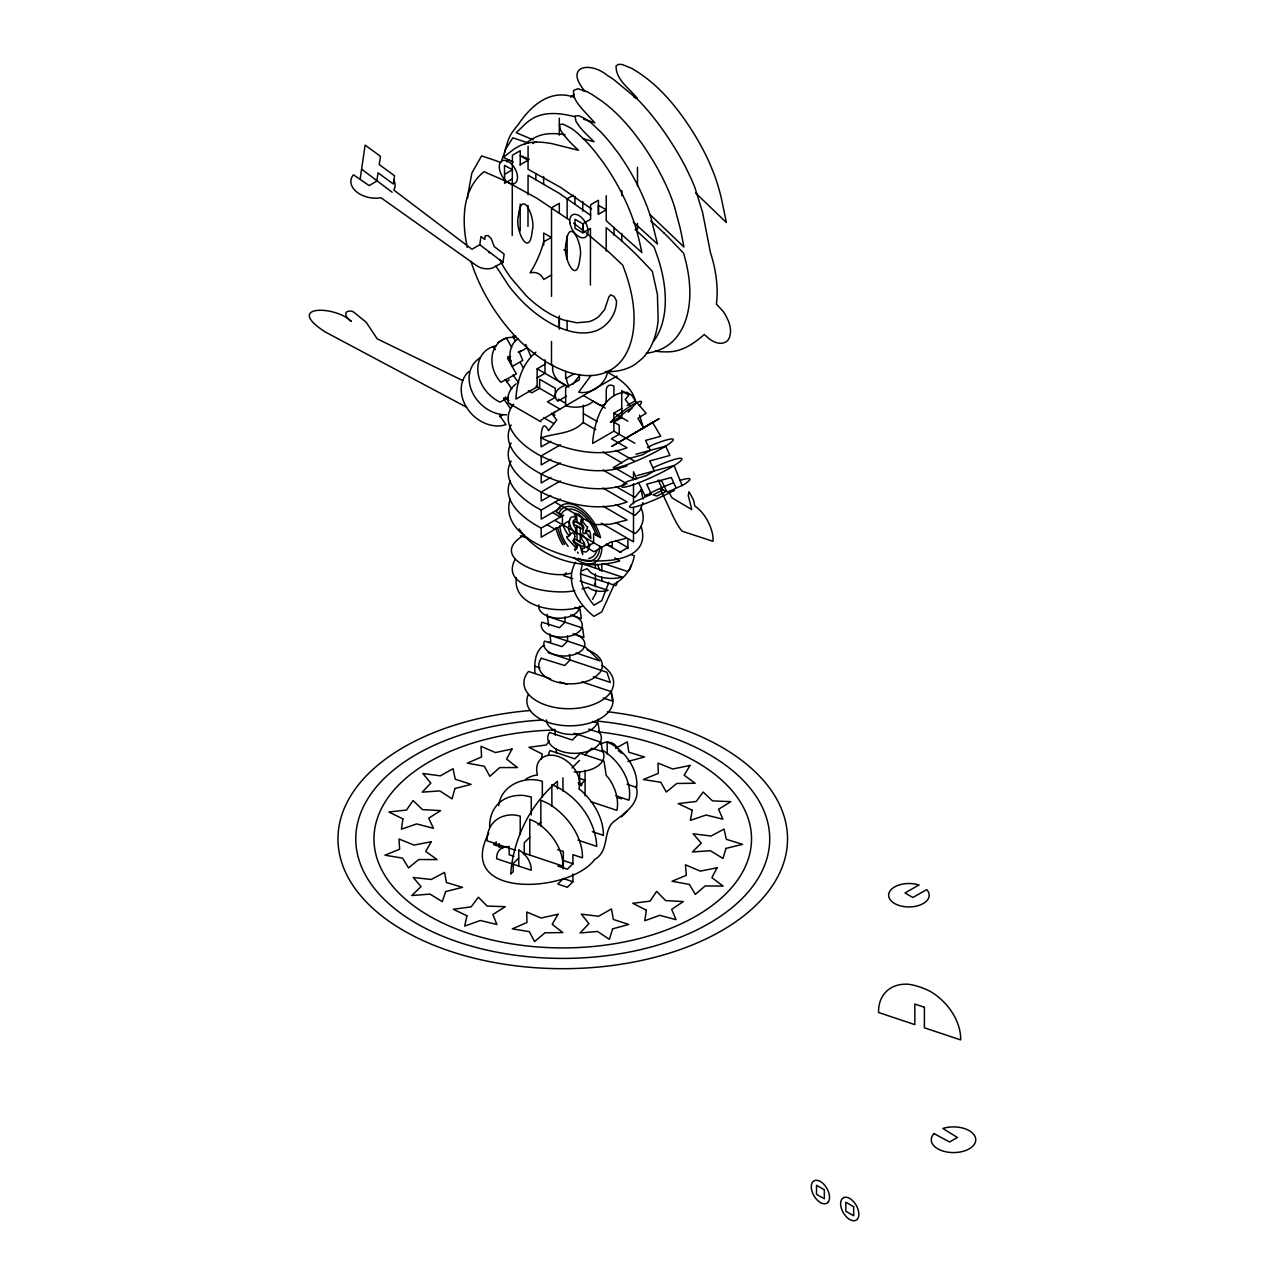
<?xml version="1.0" encoding="UTF-8"?>
<svg xmlns="http://www.w3.org/2000/svg" width="1285" height="1285" viewBox="0 0 1285 1285"><rect width="100%" height="100%" fill="white"/><g stroke="black" fill="none" stroke-linecap="round" stroke-linejoin="round"><path stroke-width="1.5" d="M504.636 174.262L512.41 169.781L504.491 165.331L504.62 183.289L512.297 178.872L512.426 155.212L520.248 150.714L520.232 165.396M520.168 230.898L520.2 204.186M520.216 834.013L520.216 816.103L515.092 815.027A43.819 30.985 45 0 0 487.063 840.792L515.51 850.268M527.99 226.385L528.023 205.407M529.789 855.023L529.789 819.284L534.978 821.661A43.819 30.985 45 0 1 562.942 866.138L523.107 852.806M534.929 673.179C534.271 663.381 534.849 651.479 543.732 645.279M535.845 179.788L535.861 173.78M542.334 797.15L542.334 781.392C524.376 775.24 500.941 785.537 498.676 805.631M543.619 184.397L543.619 176.527M551.49 365.374L551.506 341.489M551.522 296.369L551.522 274.974L543.683 279.504L543.025 278.202A30.567 17.653 -60 0 0 538.303 273.593L537.098 273.095A30.567 17.653 -60 0 0 531.572 272.581L530.095 272.838A67.575 39.016 -60 0 0 535.749 262.799A66.965 38.662 -60 0 0 539.282 254.976A67.575 39.016 -60 0 0 543.683 241.821L551.522 237.291L551.538 207.785L559.312 203.287L559.312 213.037M559.312 329.137L559.312 317.363M567.119 259.313L567.119 235.83M567.135 218.273L567.135 198.79L573.367 195.191M585.077 795.849L585.077 770.454M595.389 585.767L595.389 573.769M606.247 195.738L606.231 220.731L641.906 252.551L639.866 243.395A254.558 146.972 60 0 0 639.014 239.733A185.699 107.217 60 0 0 637.617 234.223L636.621 230.529A117.353 67.752 60 0 0 634.34 223.124A121.593 70.209 60 0 0 632.397 217.567A131.472 75.911 60 0 0 627.16 204.588A140.788 81.292 60 0 0 621.04 191.786A138.764 80.12 60 0 0 614.166 179.322A136.065 78.562 60 0 0 611.001 174.118A144.305 83.316 60 0 0 603.131 162.328L595.887 152.738A128.693 74.305 60 0 0 590.827 146.667A115.778 66.836 60 0 0 588.241 143.743A104.005 60.058 60 0 0 584.257 139.519L577.415 133.062A57.97 33.474 60 0 0 574.556 130.765A55.769 32.189 60 0 0 570.235 127.745L563.151 124.211L559.441 124.516L560.389 129.913L563.794 134.989A95.074 54.902 60 0 0 567.681 139.503L568.982 140.932A86.834 50.131 60 0 0 572.981 145.044L578.443 150.281L551.747 143.599A211.688 122.22 60 0 0 548.438 143.053L546.253 142.747A164.111 94.753 60 0 0 541.949 142.314A147.181 84.971 60 0 0 538.768 142.137A133.977 77.357 60 0 0 535.652 142.137L532.616 142.314A103.764 59.913 60 0 0 528.697 142.86A92.825 53.584 60 0 0 524.955 143.775A104.085 60.09 60 0 0 522.288 144.723A113.53 65.551 60 0 0 519.702 145.864L518.032 146.731A149.462 86.288 60 0 0 516.393 147.663A177.153 102.286 60 0 0 514 149.156L503.318 157.3L513.117 161.974M606.199 251.121L606.215 227.638L622.904 241.982A293.992 169.732 60 0 1 629.586 248.117A256.486 148.08 60 0 1 632.895 251.266A227.092 131.118 60 0 1 637.826 256.117L652.346 271.312L657.422 294.506L658.145 320.238A117.754 67.977 60 0 1 656.25 331.771A121.866 70.354 60 0 1 648.234 351.11A119.328 68.892 60 0 1 642.307 358.531L635.208 364.298A129.817 74.948 60 0 1 627.128 368.393A135.23 78.08 60 0 1 608.576 371.638A139.021 80.264 60 0 1 605.235 371.558M614.021 235.348L614.037 227.317M621.779 241.307L621.795 233.436M512.217 235.46L512.297 178.872M528.071 146.201L528.055 169.267L560.79 187.514L591.55 208.909M565.657 371.429L565.641 378.657L574.25 373.678M590.393 284.997L590.474 228.409L582.796 232.826L574.973 228.312L574.973 219.285L582.796 223.799L590.586 219.317L590.602 204.749L598.424 200.251L598.424 214.29L606.231 209.808L598.408 205.295L598.457 214.338M621.844 195.706L621.86 190.63M588.948 546.623L588.948 546.366A7.646 4.417 60 0 0 588.899 545.563A6.602 3.807 60 0 0 588.707 544.422A7.421 4.289 60 0 0 588.45 543.555L588.225 542.961A9.413 5.429 60 0 0 587.839 542.061L587.406 541.194A11.179 6.457 60 0 0 586.04 539.025L585.864 538.768A16.544 9.557 60 0 0 585.285 538.029L584.884 537.548A20.994 12.127 60 0 0 584.065 536.632L581.479 533.982L581.639 539.234A19.628 11.34 60 0 1 582.442 540.166A11.163 6.441 60 0 1 582.747 540.567A9.284 5.365 60 0 1 583.342 541.403L583.856 542.286A5.718 3.293 60 0 1 584.193 542.977L584.482 543.683A6.409 3.694 60 0 1 584.707 544.39A5.574 3.212 60 0 1 584.852 545.081L584.836 546.944A6.618 3.823 60 0 1 584.675 547.49A5.252 3.036 60 0 1 584.466 547.94L584.161 548.277A3.02 1.735 60 0 1 583.647 548.502A4.048 2.345 60 0 1 583.165 548.486A5.799 3.341 60 0 1 582.828 548.438L582.458 548.342A16.93 9.782 60 0 1 581.896 548.149L581.96 551.12A38.711 22.343 60 0 0 582.619 551.377L583.727 551.715A12.095 6.987 60 0 0 585.639 551.891L586.024 551.827A8.834 5.108 60 0 0 586.747 551.586L588.193 550.076A12.127 7.003 60 0 0 588.45 549.482L588.578 549.064A12.85 7.421 60 0 0 588.803 548.133M630.919 565.223L630.309 568.596L627.996 571.616L603.661 563.521M599.693 546.237L599.501 549.402A30.005 17.315 60 0 1 578.491 558.3M538.817 604.946L538.672 606.632A20.528 11.854 0 0 0 559.682 618.197A20.528 11.854 0 0 0 579.712 606.07M596.256 590.04L595.822 593.317L592.546 599.356M360.25 178.374L365.133 145.109L380.456 156.336L379.236 164.56L394.543 175.788L393.338 184.012L378.031 172.784L376.826 181.008L369.148 185.618L353.439 174.792A22.247 14.665 8.4 0 0 356.459 191.77A22.247 14.665 8.4 0 0 380.97 197.745L476.558 265.61A13.284 8.754 8.4 0 0 492.54 268.003L502.933 262.317L504.138 254.093L494.275 246.608L491.239 238.721L488.091 235.54L485.184 235.894L484.782 239.412L480.976 236.52L479.755 244.744L471.948 249.258L393.804 190.019L394.656 188.06M541.274 759.339L542.302 754.07L528.922 747.324L546.334 744.963L549.337 740.738M642.918 502.547L639.914 510.434L634.87 515.494L615.965 504.587M501.15 161.926L505.856 148.658L512.86 137.848L524.778 141.8A268.003 154.73 60 0 1 528.199 143.037M582.201 565.561C577.302 579.76 585.077 594.425 593.943 605.203L601.765 600.689L608.865 582.314M558.766 513.566L559.2 512.474A30.005 17.315 60 0 1 578.491 509.294A30.005 17.315 60 0 1 597.798 534.769L598.232 536.359M560.983 514.851L562.396 512.554A27.065 15.629 60 0 1 579.872 512.538A27.065 15.629 60 0 1 595.919 534.672L596.015 535.074M596.866 550.623L595.903 553.032A27.065 15.629 60 0 1 588.851 558.365M516.345 577.8C512.281 608.576 560.886 614.583 582.169 606.327M614.15 584.771L601.765 611.853L593.943 616.366C578.378 604.111 564.035 581.848 575.568 562.284M511.125 424.95C499.094 448.128 527.364 467.563 545.483 476.157C570.122 487.16 599.019 493.247 625.329 484.702M511.125 443.004C499.094 466.182 527.364 485.618 545.483 494.211C570.604 505.326 600.513 511.864 627.048 501.953L603.002 488.075M511.125 461.058C499.544 482.325 524.36 501.536 541.242 510.049M510.354 480.638C500.813 501.744 524.81 519.59 541.242 528.103M510.338 498.692C499.303 532.857 548.069 551.136 573.431 557.931C596.063 564.051 653.053 563.906 641.087 526.224M641.472 489.328L634.87 497.44L615.965 486.533M488.766 833.162C454.119 899.5 569.64 893.621 594.859 859.328C610.487 850.397 601.765 829.194 615.467 820.408C625.12 812.923 638.243 804.008 636.958 790.163A37.233 21.508 0 0 0 635.657 786.34M554.654 412.083L552.598 414.75L556.742 420.018L548.534 430.684C540.118 414.364 540.728 445.51 541.21 446.875L550.799 441.349M572.628 384.472L579.696 375.381M591.052 375.349L578.716 392.198A22.263 17.669 -37.5 0 0 607.628 371.397M582.603 554.686L582.715 553.257A3.646 2.104 60 0 1 582.185 553.209L580.161 545.996A30.647 17.701 60 0 1 579.278 545.531L578.025 544.84A24.656 14.231 60 0 1 577.495 544.503C577.575 547.169 576.74 550.912 574.556 548.872A6.778 3.919 60 0 0 574.909 549.98L575.182 550.606M628.22 412.228L636.717 402.398L646.114 413.224L637.922 418.251L643.528 427.776L611.788 446.409L659.125 418.669L639.753 430.266M506.9 161.99L508.892 159.709M541.354 658.257L564.613 665.534L570.138 660.008L569.367 654.338M513.566 404.181C495.705 426.411 526.657 449.975 545.483 458.102C570.604 469.218 600.513 475.755 627.048 465.845M515.173 559.473C498.676 588.771 557.288 595.1 574.813 590.586M468.832 371.558L466.616 373.79A33.137 26.744 45.2 0 0 467.885 409.353A33.137 26.744 45.2 0 0 502.821 425.463L505.985 424.596L499.688 415.601M566.348 572.853L563.585 575.616L572.773 578.684M577.881 734.49L572.355 740.032L549.546 732.418L548.679 733.863A26.792 15.468 0 0 0 556.084 749.059A26.792 15.468 0 0 0 582.715 752.608L586.265 751.789A26.792 15.468 0 0 0 598.649 731.117M496.46 841.884L493.697 844.647L503.27 847.843M571.953 767.98L579.535 760.383M585.077 754.857L591.839 748.095M538.078 824.858L540.84 822.095M529.789 837.21L524.264 842.735L524.264 854.621M518.738 857.962L513.197 863.488L513.197 871.615L510.707 874.105C513.117 838.896 530.528 804.137 557.433 781.296L557.433 788.894M621.522 816.875L627.048 811.349M572.901 881.735L567.376 887.276L557.786 884.08L563.328 878.555L572.901 881.735L572.901 874.009M506.82 382.079L509.133 379.782M492.476 347.143L493.151 346.516L495.367 349.681M535.909 352.154C522.32 363.446 516.715 381.966 515.928 399.105L537.146 386.865L537.146 368.811L545.418 364.024M502.772 414.702L501.375 415.794A18.408 10.152 19.8 0 1 499.608 416.645M524.184 144.562L527.236 142.266A201.183 116.148 60 0 1 531.187 139.631A147.952 85.42 60 0 1 535.299 137.35L537.018 136.579A107.458 62.033 60 0 1 539.652 135.551L540.567 135.262A91.444 52.797 60 0 1 543.346 134.54A97.355 56.219 60 0 1 545.258 134.17A103.105 59.528 60 0 1 547.217 133.913L550.221 133.672A128.484 74.177 60 0 1 554.365 133.64A151.646 87.557 60 0 1 558.606 133.881A198.998 114.895 60 0 1 565.143 134.716M516.168 383.781C510.193 387.974 506.74 395.603 508.121 402.864L540.728 421.689L541.242 419.986L616.8 376.152L617.153 377.999M498.114 342.388L506.37 337.907L511.751 347.416M518.465 338.517L516.474 339.899A20.544 16.448 79.2 0 0 511.992 365.518L512.442 366.386L522.818 360.394L519.285 352.235L527.107 347.721M675.91 487.449L671.284 477.49L646.708 484.188L651.35 494.131L635.015 501.792A33.153 4.064 -25 0 0 636.252 506.595A33.153 4.064 -25 0 0 671.22 491.93L674.384 490.244L668.088 491.962L684.423 484.3A33.153 4.064 -25 0 0 680.215 480.381M634.71 433.173L652.491 422.283L660.731 436.274L645.568 440.418L650.194 450.36L642.388 454.874L628.108 458.761L613.266 467.628A33.137 4.064 -25 0 0 642.098 458.44A33.137 4.064 -25 0 0 672.778 440.723A33.137 4.064 -25 0 0 652.684 444.867L647.528 447.549M556.646 528.28L541.21 537.226L541.21 528.119L563.746 515.108M532.761 143.502L535.893 141.703M510.643 356.475L507.511 358.274L516.329 373.839L500.957 382.32A28.158 22.985 61.5 0 1 493.119 351.656A28.158 22.985 61.5 0 1 515.253 337.553M537.146 377.838L544.968 373.325L544.968 359.816M508.474 397.354L500.202 402.141L498.355 401.289A33.137 26.744 45.2 0 1 477.811 370.032A33.137 26.744 45.2 0 1 496.363 345.697M528.344 390.801L531.813 392.808L539.636 388.295L539.636 379.268L555.265 388.295L555.265 397.322L547.442 401.836L560.019 409.144M566.476 396.182L557.851 401.161A20.287 11.71 0 0 1 563.36 386.094L565.657 385.259L537.146 368.811M607.933 372.248L611.114 370.417M627.128 405.466L635.4 400.695L631.835 395.411L627.096 392.375C602.729 391.813 593.734 423.488 592.674 443.421L613.893 431.166L613.893 413.111L622.165 408.341M560.389 444.835L541.21 455.902L541.21 464.929L550.799 459.404M631.754 408.132C623.916 411.409 617.282 420.693 610.359 422.299A20.56 3.309 -36.6 0 1 632.927 404.598A20.56 3.309 -36.6 0 1 639.416 405.53M613.893 422.139L621.715 417.625L621.715 390.64L628.815 395.298L625.249 399.378L630.662 406.686M560.389 462.889L541.21 473.956L541.21 482.983L550.799 477.458M560.389 480.943L541.21 492.01L541.21 501.038L550.799 495.512M560.389 498.998L541.21 510.065L541.21 519.092L560.389 508.025M620.077 552.1L627.899 547.587L615.74 540.551M520.248 164.753L528.055 160.256L520.232 155.742M615.611 748.304L627.257 741.879L628.815 752.223L644.508 756.993L627.899 761.443M518.144 352.235L520.939 350.709M638.468 482.437L645.054 495.849L648.218 494.163M524.296 535.026C483.562 558.67 550.51 580.74 570.781 573.126M600.673 744.192C606.295 740.401 614.84 741.847 617.491 748.545M581.912 570.685L587.068 568.629L590.457 572.307A26.632 15.372 0 0 0 622.374 577.142L581.27 563.44M582.089 588.819L588.177 587.341M362.145 169.54L392.134 192.236M548.775 642.275L550.831 641.633L549.771 633.81M635.93 454.248L665.694 446.136L669.919 455.452L649.728 460.946L654.354 470.904L646.548 475.418L627.128 481.522A33.137 4.064 -25 0 0 639.657 482.437A33.137 4.064 -25 0 0 681.146 460.383A33.137 4.064 -25 0 0 652.909 467.804M637.167 475.578L674.063 465.523L682.207 485.73M645.054 495.849L651.35 494.131M590.249 544.278L589.96 544.326A24.849 14.344 60 0 1 589.397 544.422L589.349 544.888A10.248 5.911 60 0 1 589.478 545.547A7.341 4.24 60 0 1 589.526 545.964L589.558 546.173A5.654 3.261 60 0 1 589.574 546.784M515.719 335.899L512.731 336.22L515.478 341.055M574.347 97.291C549.723 88.408 530.336 106.334 517.919 125.079A174.085 100.503 60 0 0 515.96 127.263L511.832 132.869A94.737 54.693 60 0 0 510.787 134.652A101.467 58.58 60 0 0 508.089 140.467L505.407 149.172A114.542 66.129 60 0 0 504.684 152.674M574.797 116.694L573.704 116.421A208.234 120.228 60 0 0 568.211 115.184L566.042 114.767A164.111 94.753 60 0 0 561.706 114.108L560.629 113.979A150.2 86.721 60 0 0 557.433 113.69A139.406 80.489 60 0 0 554.285 113.546A131.632 75.992 60 0 0 549.161 113.674L548.165 113.755A118.429 68.378 60 0 0 545.209 114.124L544.246 114.301A111.763 64.523 60 0 0 541.419 114.911L537.805 116.052A93.837 54.179 60 0 0 535.219 117.16A106.575 61.535 60 0 0 533.564 117.995A114.911 66.354 60 0 0 531.171 119.425L530.4 119.939A134.684 77.759 60 0 0 528.874 121.015A165.877 95.765 60 0 0 525.918 123.36L516.233 132.708L533.163 139.808M582.876 138.651L594.039 141.768L584.579 132.419A92.424 53.36 60 0 1 579.39 126.476L575.985 121.4L575.038 116.003L578.748 115.698L584.402 118.349A53.954 31.145 60 0 1 588.723 121.192A58.339 33.683 60 0 1 593.011 124.549L601.187 132.387A111.924 64.619 60 0 1 606.424 138.154A126.669 73.133 60 0 1 610.246 142.699L617.555 152.192A136.387 78.738 60 0 1 621.04 157.139A143.085 82.609 60 0 1 628.718 169.074A138.105 79.734 60 0 1 631.802 174.342L632.798 176.109A140.322 81.003 60 0 1 636.653 183.273A141.093 81.469 60 0 1 638.468 186.903A139.663 80.634 60 0 1 641.087 192.397A137.399 79.333 60 0 1 646.612 205.327A126.637 73.117 60 0 1 647.993 209.053L648.668 210.901A117.015 67.559 60 0 1 651.126 218.321L657.502 244.054L633.2 222.016M583.679 119.232L594.859 122.83L588.112 115.538A357.503 206.403 60 0 1 583.037 109.932C578.378 104.551 572.467 98.029 573.672 90.4L577.993 88.745L587.1 91.765A99.604 57.504 60 0 1 592.626 94.865L601.846 101.113A123.601 71.35 60 0 1 607.307 105.338A114.461 66.081 60 0 1 610.921 108.374A109.835 63.415 60 0 1 614.471 111.586A115.024 66.402 60 0 1 619.723 116.694A121.079 69.904 60 0 1 624.847 122.139A126.749 73.181 60 0 1 628.188 125.93A135.037 77.967 60 0 1 633.103 131.857L639.416 140.129A158.874 91.733 60 0 1 646.933 150.971A168.576 97.323 60 0 1 651.206 157.686L653.969 162.231A151.662 87.557 60 0 1 660.442 173.78L661.647 176.125A134.025 77.389 60 0 1 667.284 187.899A125.512 72.458 60 0 1 669.324 192.638L670.288 195.015A115.313 66.579 60 0 1 672.954 202.147A112.084 64.716 60 0 1 674.545 206.885L680.167 228.152A327.868 189.297 60 0 1 681.644 235.219L683.941 246.993L649.873 214.45M577.559 552.116L578.186 553.257M660.458 489.28L668.939 492.059L669.887 493.97A7.63 0.98 64.1 0 0 672.264 498.018L691.78 509.567L688.262 495.576L688.985 491.689L693.595 500.17L694.88 506.178C705.433 512.683 713.978 530.336 712.982 541.322L682.721 531.412A18.392 2.377 64.1 0 1 671.894 513.855L661.261 491.031M633.923 97.242L637.28 98.351C629.57 88.36 615.611 79.799 616.093 65.904L618.631 64.33L622.261 64.491L631.353 68.233A101.644 58.692 60 0 1 638.757 72.731L640.605 73.984A134.138 77.453 60 0 1 646.098 77.983A118.67 68.523 60 0 1 651.543 82.352L653.342 83.894A111.811 64.555 60 0 1 660.41 90.464A118.413 68.378 60 0 1 665.566 95.797A124.227 71.719 60 0 1 668.955 99.523A129.897 74.996 60 0 1 672.264 103.378A139.647 80.618 60 0 1 677.131 109.402A149.799 86.481 60 0 1 686.399 122.091A163.5 94.399 60 0 1 689.354 126.476A167.95 96.969 60 0 1 693.627 133.19A163.372 94.319 60 0 1 696.39 137.736A154.682 89.308 60 0 1 701.61 146.956A146.378 84.505 60 0 1 704.068 151.63L705.256 153.975A132.516 76.506 60 0 1 709.705 163.404L713.625 172.897A113.722 65.647 60 0 1 716.195 180.028L717.705 184.767A142.282 82.144 60 0 1 719.728 191.85A182.213 105.209 60 0 1 721.511 198.934L726.362 222.498L695.571 192.959M578.041 840.165L596.754 846.381C595.421 819.412 576.403 794.869 551.827 784.541L551.908 806.257M606.151 544.647L611.371 546.398M630.871 554.59L634.372 555.746L633.634 558.943A76.329 53.97 45 0 1 612.977 584.707M520.505 535.813L528.103 538.351M580.322 573.833L615.82 585.655L616.463 584.595A15.741 9.091 0 0 0 616.993 582.025M580.129 581.125L608.11 590.425A15.741 9.091 0 0 1 588.209 587.325M574.764 607.387L580.049 609.138L581.334 618.599L570.444 614.969M573.014 633.89L583.904 637.505L582.619 628.06L547.956 616.495M576.114 652.973L599.693 660.827L585.189 646.965L550.526 635.4M548.004 652.619L606.97 672.28L610.279 682.415L593.365 676.777M534.576 666.08L540.021 667.895M581.928 681.869L611.451 691.699L612.447 701.064L603.227 697.996M550.623 678.801L528.585 671.461L527.541 672.617A44.863 25.909 0 0 0 545.418 704.935A44.863 25.909 0 0 0 603.372 699.313A44.863 25.909 0 0 0 601.974 665.389M559.81 681.869L567.167 684.311M592.514 721.415L598.103 723.278L599.565 732.691L588.723 729.077M574.154 733.253L601.043 742.216L602.52 751.645L593.301 748.577M627.048 784.252L636.621 787.448A39.787 28.125 45 0 0 611.949 744.304L607.179 742.087L607.179 754.086M578.684 778.084L585.077 780.204L579.535 785.729L579.535 772.092M578.603 784.509L581.8 785.569M616.72 797.214L621.506 798.82M590.682 801.615L616.848 810.337A43.015 30.422 45 0 0 609.042 778.678L606.199 775.305L603.998 761.17L580.402 753.299L574.877 758.825L550.076 750.568L549.064 752.544A27.74 16.014 0 0 0 548.502 754.809M592.353 831.668L603.388 835.33A52.219 36.928 45 0 0 580.965 790.436L578.892 788.926L579.455 786.677A24.817 17.556 45 0 0 558.172 756.431A24.817 17.556 45 0 0 536.889 772.494L537.451 775.112L535.379 775.24A52.219 36.928 45 0 0 525.967 778.999M557.674 849.594L563.328 851.473L563.328 868.869M563.328 860.5L572.901 863.681L567.376 869.206L557.786 866.026M513.952 856.372L509.165 854.766L509.165 846.494L505.069 846.783A19.966 14.119 45 0 0 496.669 858.733L531.219 870.25A19.966 14.119 45 0 0 522.818 852.694L518.738 849.69L518.738 866.09M578.154 782.902L581.912 784.187M615.788 795.736L628.959 800.234A44.172 31.226 45 0 0 602.681 750.279M500.363 162.424L498.644 161.749A269.786 155.758 60 0 0 493.504 159.854L481.57 155.919L471.868 173.009L467.724 195.497A110.767 63.945 60 0 0 467.628 198.259M575.005 634.051L579.519 636.203A20.528 11.854 0 0 1 569.175 655.687A20.528 11.854 0 0 1 544.503 641.103L562.043 646.628L567.568 641.103L567.568 635.673M522.24 156.224L523.637 156.802M525.035 157.396L526.416 157.991M462.809 380.601L377.164 338.806L366.177 322.214L353.953 312.335A3.646 2.008 19.8 0 0 350.516 311.034C342.067 310.793 346.452 319.001 351.415 321.411C334.935 305.171 283.808 305.043 325.009 331.835L466.744 407.297M527.814 158.601L529.211 159.244M504.957 180.799L484.06 171.708C471.466 181.522 465.427 197.231 464.495 212.796A107.265 61.937 60 0 0 464.303 225.132L464.576 229.437A112.245 64.796 60 0 0 465.62 238.303A114.542 66.129 60 0 0 467.322 247.427M506.354 181.474L537.226 198.468L569.416 220.088M607.419 372.232C619.964 378.673 633.344 388.407 635.979 403.185M580.194 541.644L580.354 528.376A19.966 11.533 60 0 0 579.647 527.926A22.182 12.802 60 0 0 579.133 527.605L578.443 527.219A24.126 13.926 60 0 0 577.945 526.962L576.788 526.432L577.11 539.748A21.861 12.625 60 0 0 578.121 540.391L579.005 540.953A14.81 8.545 60 0 0 579.856 541.451M503.832 397.836L509.021 400.599M595.774 429.736L583.101 422.476C571.423 434.491 555.232 432.852 541.194 437.848C567.215 450.714 598.971 458.086 627.048 447.79L611.403 438.763L619.225 434.25L619.225 425.223L614.021 422.219M568.821 387.106L560.437 382.304A11.051 6.377 60 0 1 552.63 368.763L552.63 365.149M563.986 249.611L567.119 251.426M605.267 408.132L593.204 401.177L591.742 402.494A20.271 11.71 0 0 1 565.802 405.739L565.673 405.674M613.893 413.111L627.835 421.159M536.022 386.207L555.265 397.322M558.349 399.089L565.207 403.056M583.342 413.529L597.075 421.464M614.021 431.246L634.87 443.277M551.474 413.192L554.911 415.167M615.965 450.425L634.87 461.331M543.651 417.705L553.963 423.648M603.002 451.967L621.892 462.873M615.965 468.479L634.87 479.385M603.002 470.021L627.048 483.899M603.002 506.129L627.048 520.007L610.375 524.28L593.975 524.649L554.959 502.13M615.965 522.642L634.87 533.548C643.014 528.087 645.311 516.811 641.087 508.169M601.284 523.188L627.048 538.062L610.375 542.334L594.023 551.763L586.169 547.217L593.975 542.704L562.573 524.682L563.408 526.32A16.432 9.493 60 0 0 563.713 526.962L565.079 529.725A18.649 10.762 60 0 0 565.769 531.091A18.922 10.922 60 0 0 566.412 532.199L566.54 532.408A17.412 10.055 60 0 0 566.958 533.066A18.343 10.585 60 0 0 567.376 533.709L568.757 535.202A11.067 6.393 60 0 0 569.319 534.721L569.705 534.239A24.303 14.039 60 0 0 570.058 533.741L570.203 533.114A21.925 12.657 60 0 1 569.528 531.749A10.135 5.847 60 0 1 569.239 531.058L569.062 530.593A8.015 4.626 60 0 1 568.837 529.886A9.252 5.333 60 0 1 568.709 529.42A9.814 5.67 60 0 1 568.548 528.729L568.5 527.669A6.859 3.951 60 0 1 568.596 527.091L568.789 526.4A5.606 3.245 60 0 1 569.094 525.822L569.191 525.71A26.776 15.452 60 0 1 569.496 525.356L569.351 524.906A17.364 10.023 60 0 1 569.239 524.457A11.999 6.923 60 0 1 569.062 523.798L569.014 523.573A8.288 4.787 60 0 1 568.821 522.304L568.805 521.887A22.809 13.171 60 0 1 568.805 521.292L567.681 521.694A21.941 12.673 60 0 0 566.621 522.208A22.086 12.754 60 0 0 566.251 522.465A21.299 12.304 60 0 0 565.882 522.722A23.805 13.75 60 0 0 565.657 522.915L565.207 523.3A18.424 10.633 60 0 1 564.629 523.766L563.874 524.248A27.113 15.645 60 0 0 563.521 524.489L554.959 529.211L547.137 524.698M552.566 512.538L560.389 517.052L560.389 513.438M606.183 544.069L620.944 552.598M555.136 520.505L562.428 524.714L562.428 515.687L556.421 512.217A33.008 19.066 60 0 1 576.596 505.84L580.386 508.009A33.008 19.066 60 0 1 600.561 537.724L593.622 533.693L593.622 542.72L601.846 547.458A33.008 19.066 60 0 1 573.801 557.497M614.599 557.963L619.691 560.886C584.836 571.568 540.118 559.666 519.108 528.938M583.342 395.475L598.408 404.229A11.051 6.377 60 0 0 606.231 399.715L606.231 390.704A11.051 6.377 60 0 1 612.029 385.323L613.893 386.126L613.893 395.764M573.592 223.172L584.675 231.702M618.246 750.601L621.956 753.395M590.57 215.27L559.409 193.441L528.071 175.21L528.023 194.661M479.755 244.744L502.933 262.317L499.817 259.955L500.315 260.951M586.056 232.81L606.584 250.077M635.127 229.389L653.937 246.816C661.149 265.224 666.064 284.868 665.212 304.754A110.992 64.073 60 0 1 663.895 316.399A113.706 65.647 60 0 1 662.193 323.563A114.638 66.194 60 0 1 656.956 336.172A110.912 64.041 60 0 1 653.439 341.457M650.82 220.94L654.193 223.927A277.496 160.207 60 0 1 664.184 233.211M585.205 91.524C563.553 66.338 589.638 60.748 607.275 75.365A180.141 104.005 60 0 1 613.732 79.574L636.958 98.768A130.203 75.172 60 0 1 644.925 107.233A143.438 82.818 60 0 1 650.724 114.028L652.619 116.357A163.821 94.592 60 0 1 658.193 123.553A176.013 101.627 60 0 1 661.823 128.516A189.425 109.37 60 0 1 665.357 133.56A204.54 118.091 60 0 1 672.216 143.936A192.397 111.088 60 0 1 675.524 149.221A181.201 104.615 60 0 1 678.705 154.569A167.901 96.937 60 0 1 681.773 159.966A153.076 88.376 60 0 1 686.126 168.142L691.378 179.145A120.87 69.792 60 0 1 694.832 187.433L702.542 212.25L710.38 252.229A204.765 118.22 60 0 1 711.697 256.598L713.287 262.381A89.243 51.528 60 0 1 714.299 266.702L715.135 270.974A106.96 61.744 60 0 1 716.018 276.612A114.75 66.258 60 0 1 716.773 283.519A108.743 62.788 60 0 1 716.966 286.234L717.03 287.567A109.257 63.077 60 0 1 717.142 291.534A108.711 62.772 60 0 1 717.046 296.707A97.275 56.171 60 0 1 716.677 301.686L716.404 304.111L722.684 310.874A21.395 12.352 60 0 1 725.383 314.809L728.226 320.591A23.837 13.766 60 0 1 730.009 326.502L730.265 327.948A22.022 12.705 60 0 1 730.539 332.044L729.735 336.782A23.692 13.669 60 0 1 728.322 339.609A23.596 13.621 60 0 1 726.314 341.665L722.845 343.127A27.065 15.629 60 0 1 719.825 343.288A27.756 16.014 60 0 1 717.656 342.95L716.548 342.645A28.623 16.528 60 0 1 709.754 339.24L704.26 334.502C693.948 343.593 681.66 352.074 667.3 351.849A146.185 84.408 60 0 1 661.373 351.753A155.854 89.982 60 0 1 657.31 351.415A169.604 97.933 60 0 1 655.254 351.142M507.88 356.314L511.125 360.957M513.052 374.915L518.546 382.737M505.23 379.428L511.815 388.825M505.439 396.937L507.671 400.117M509.904 403.313L512.137 406.494M503.559 398.703L510.434 408.518M589.237 536.584L590.795 538.479L590.634 536.182A12.24 7.068 60 0 1 590.506 535.508A9.509 5.493 60 0 1 590.457 535.074A11.276 6.505 60 0 1 590.393 534.415A15.741 9.091 60 0 1 590.361 533.355L589.285 530.448L588.177 531.556A25.074 14.472 60 0 0 587.727 531.058L586.892 530.368A17.669 10.2 60 0 0 586.651 530.769L586.49 531.042A9.943 5.734 60 0 0 586.201 531.829L586.153 531.99A11.565 6.666 60 0 0 586.04 532.52L587.47 534.191A19.644 11.34 60 0 1 588.53 535.556A14.103 8.144 60 0 1 589.237 536.584M597.38 564.452L599.999 570.652M520.232 362.418L523.156 367.606M495.946 266.107L509.245 286.507A103.105 59.528 60 0 0 524.923 303.999A106.96 61.744 60 0 0 531.604 310.006A110.381 63.736 60 0 0 541.885 317.829A112.582 65.005 60 0 0 555.73 325.892A110.012 63.511 60 0 0 566.026 330.036A105.948 61.166 60 0 0 576.001 332.413A101.949 58.853 60 0 0 582.378 332.943A99.732 57.584 60 0 0 591.389 332.124A97.098 56.058 60 0 0 596.915 330.47C608.383 325.651 616.864 313.219 616.463 300.722L614.182 296.53L610.793 294.827L608.881 296.947L604.592 309.669L598.906 316.431A80.682 46.581 60 0 1 588.867 321.684L576.885 322.776L563.681 320.013A99.812 57.632 60 0 1 556.823 317.315A102.206 59.014 60 0 1 542.977 309.492L536.102 304.449A96.439 55.689 60 0 1 526.063 295.566L510.675 277.592A90.078 52.01 60 0 1 502.692 265.256L501.102 262.381M639.544 415.103L643.11 426.909M636.814 478.887L633.505 471.772L633.505 479.787M525.693 344.444L530.641 355.881M488.862 251.651L489.424 252.936M594.65 583.374L595.871 586.715M641.087 490.115L643.11 499.126M559.553 525.999L561.079 532.922A27.065 15.629 60 0 0 568.163 546.43M547.105 614.278L548.711 626.004M554.879 729.254L555.281 735.165M556.212 748.93L556.485 752.865M582.747 201.472L582.747 211.206M574.925 196.236L574.925 204.026M637.488 167.291L637.488 186.1M637.488 223.349L637.488 229.244M633.505 483.786L633.505 503.784M633.505 507.784L633.505 541.788L627.899 538.543L627.899 548.583M612.254 541.563L612.254 547.587M601.765 563.569L601.765 571.295M601.765 577.11L601.765 580.981M595.389 563.762L595.389 567.761M583.342 405.257L583.342 422.861M579.423 374.32L579.423 379.734L565.641 387.685L565.641 405.739M572.901 864.323L572.901 854.654L582.474 857.85A53.601 37.907 45 0 0 548.181 803.543L540.84 800.169L540.84 826.078M567.119 320.431L567.119 330.293M564.998 616.768L564.998 622.181L559.473 627.706L541.933 622.197A20.528 11.854 0 0 0 554.59 636.364A20.528 11.854 0 0 0 580.226 630.437A20.528 11.854 0 0 0 572.435 615.146M562.958 777.859L562.958 791.046M559.312 118.236L559.312 135.182M559.296 315.933L559.296 327.755M551.522 275.231L551.522 237.548L543.7 233.035L543.7 244.937M531.267 814.915L531.267 796.989L523.943 795.463A53.601 37.907 45 0 0 489.649 826.914M499.223 843.635L499.223 847.506M393.595 179.691A22.247 14.665 8.4 0 1 394.64 188.076M504.089 156.288A110.622 63.864 60 0 1 504.266 155.067M610.953 693.386A43.064 24.865 0 0 1 570.958 725.816A43.064 24.865 0 0 1 528.328 694.51M587.1 649.808A31.788 18.359 0 0 1 599.79 672.714L595.083 677.163A31.788 18.359 0 0 1 554.012 681.162A31.788 18.359 0 0 1 541.338 658.257M598.007 719.182A25.828 14.906 0 0 1 572.805 734.458A25.828 14.906 0 0 1 546.366 719.905M602.183 750.344A27.74 16.014 0 0 1 574.202 771.932M664.184 233.211A227.557 131.375 60 0 1 669.116 238.062L683.636 253.257C688.937 271.553 691.812 291.052 688.326 309.99A121.015 69.872 60 0 1 684.198 324.061A122.396 70.659 60 0 1 681.227 330.229A121.047 69.888 60 0 1 677.677 335.706A120.164 69.374 60 0 1 671.348 342.581A124.26 71.735 60 0 1 666.497 346.227A129.833 74.964 60 0 1 661.213 349.151A133.736 77.212 60 0 1 649.487 352.781A136.29 78.69 60 0 1 646.355 353.23M564.597 544.294A30.005 17.315 60 0 1 558.14 528.954M562.846 544.776A33.008 19.066 60 0 1 555.923 527.653M597.38 721.11A206.965 119.489 0 0 1 733.141 906.744A206.965 119.489 0 0 1 384.344 899.484A206.965 119.489 0 0 1 542.913 719.969M607.452 711.729A224.779 129.769 0 0 1 747.115 913.153A224.779 129.769 0 0 1 371.461 907.065A224.779 129.769 0 0 1 530.48 710.493M598.81 731.92A188.783 109 0 0 1 714.653 903.628A188.783 109 0 0 1 396.31 890.36A188.783 109 0 0 1 553.69 730.041M649.519 493.488A33.153 4.064 -25 0 1 673.179 482.887M506.643 414.782A33.137 26.744 45.2 0 1 472.302 392.166A33.137 26.744 45.2 0 1 480.333 357.728M507.093 181.779A12.898 7.453 60 0 0 516.698 181.265L517.148 180.125A12.898 7.453 60 0 0 510.964 163.484A12.898 7.453 60 0 0 499.64 164.078A12.898 7.453 60 0 0 505.824 180.719M568.404 385.002A22.263 17.669 -37.5 0 1 566.46 377.501M570.54 97.082A141.462 81.678 60 0 1 572.821 95.443A129.656 74.851 60 0 1 574.379 94.447M582.924 90.673A107.571 62.114 60 0 1 583.84 90.416M606.584 250.077A273.657 158.007 60 0 1 611.981 254.976L622.679 265.112C630.373 284.724 635.481 305.846 633.682 327.032A112.743 65.085 60 0 1 631.883 338.34A114.108 65.888 60 0 1 629.859 345.231A113.69 65.631 60 0 1 624.012 357.198A111.12 64.154 60 0 1 618.101 364.314A115.505 66.692 60 0 1 611.034 369.727L605.733 372.377A120.18 69.39 60 0 1 587.614 375.606A121.818 70.338 60 0 1 584.338 375.445A124.34 71.783 60 0 1 574.138 373.839M574.138 373.839A125.866 72.667 60 0 1 567.119 371.815L563.553 370.53A124.774 72.04 60 0 1 538.254 356.523A125.818 72.635 60 0 1 524.151 344.99A124.468 71.864 60 0 1 513.952 334.839A121.914 70.386 60 0 1 507.447 327.434A120.244 69.422 60 0 1 495.351 311.307A119.184 68.812 60 0 1 487.256 298.281A115.698 66.804 60 0 1 480.172 284.708A111.683 64.475 60 0 1 474.261 270.766L472.575 266.091A114.542 66.129 60 0 1 471.033 261.401M582.812 223.799L582.796 232.826L582.796 223.799M583.647 527.685L583.631 528.087A9.895 5.718 60 0 1 583.518 528.842A6.634 3.823 60 0 1 583.31 529.516A10.714 6.184 60 0 1 583.181 529.822L582.667 531.926A1.831 1.06 60 0 0 582.94 532.633L583.39 533.243A2.393 1.381 60 0 0 583.936 533.677L584.707 533.644A3.261 1.879 60 0 0 585.012 533.291L585.093 533.147A6.264 3.614 60 0 0 585.269 532.665L585.366 532.311A26.808 15.484 60 0 1 585.591 531.428L585.655 531.267A12.705 7.341 60 0 1 586.506 529.468L586.715 529.243A11.934 6.891 60 0 1 587.149 528.826L587.727 526.85A2.875 1.654 60 0 1 587.213 526.754L587.036 526.673A3.47 2.008 60 0 1 586.49 526.368L585.253 524.89A12.673 7.308 60 0 0 584.097 523.252A13.717 7.919 60 0 0 583.631 522.69A18.873 10.906 60 0 0 583.31 522.32L582.988 521.951A24.319 14.039 60 0 0 582.507 521.437L581.511 520.409L581.832 523.702A4.851 2.795 60 0 1 582.731 524.923A4.24 2.442 60 0 1 583.294 526.063L583.39 526.304A3.887 2.249 60 0 1 583.647 527.476L583.647 527.685M518.353 216.603C514.626 229.115 529.42 260.469 532.327 230.272C536.054 217.759 521.26 186.405 518.353 216.603M566.01 244.118C562.284 256.631 577.077 287.985 579.969 257.787C583.711 245.274 568.918 213.92 566.01 244.118M583.197 519.927C579.39 515.124 582.426 526.625 579.133 523.027A15.998 9.236 60 0 0 578.443 522.642L577.784 522.272A21.476 12.4 60 0 0 577.286 522.015L576.579 516.281L574.443 514.867L575.327 513.374L576.724 513.743A3.887 2.249 60 0 1 577.27 514.241L578.828 514.193L580.386 516.04A3.871 2.233 60 0 1 580.932 516.168L582.009 517.004A1.911 1.092 60 0 1 582.458 517.646L583.197 519.927M573.672 522.465L574.186 524.842L575.953 525.404A25.604 14.777 60 0 1 576.483 525.613L576.837 525.758A24.993 14.424 60 0 1 577.383 525.983L578.105 526.336A32.767 18.922 60 0 1 578.635 526.609A12.095 6.987 60 0 1 579.005 526.818L579.182 526.914A27.387 15.805 60 0 1 580.081 527.492A24.945 14.392 60 0 1 580.627 527.846L580.804 527.974A23.821 13.75 60 0 1 581.88 528.745L582.715 529.002A8.015 4.626 60 0 0 582.988 528.039A9.059 5.236 60 0 0 583.037 527.492L581.286 525.228A25.25 14.585 60 0 0 580.756 524.826L579.68 524.087A21.893 12.641 60 0 0 578.411 523.316A16.978 9.798 60 0 0 577.881 523.027L576.965 522.577A23.965 13.846 60 0 0 576.435 522.336L576.258 522.256A23.612 13.637 60 0 0 575.535 521.951A16.512 9.525 60 0 0 575.005 521.774L573.833 521.758A4.546 2.618 60 0 0 573.672 522.465M574.797 536.504L574.443 538.319A3.389 1.96 60 0 1 574.09 538.881L572.885 540.905A11.453 6.618 60 0 0 573.271 541.611L573.817 542.463A5.124 2.956 60 0 0 574.25 543.057A6.152 3.55 60 0 0 574.732 543.603L576.13 544.904L575.776 547.49A19.275 11.131 60 0 1 575.439 547.185A13.316 7.694 60 0 1 574.925 546.703A15.789 9.123 60 0 1 574.266 546.029L573.447 545.145A26.937 15.548 60 0 1 572.805 544.406L567.087 538.19L566.749 536.471L568.034 536.536A6.57 3.791 60 0 0 568.323 536.439A8.465 4.883 60 0 0 568.725 536.247A9.332 5.397 60 0 0 568.966 536.102A15.211 8.786 60 0 0 569.737 535.411L570.797 534.11A18.424 10.633 60 0 1 571.086 533.741L571.295 533.516A7.26 4.192 60 0 1 571.632 533.243A5.22 3.004 60 0 1 572.034 533.018L572.484 532.954A1.944 1.124 60 0 1 572.837 533.018A1.815 1.044 60 0 1 573.367 533.323A3.196 1.847 60 0 1 573.72 533.66A2.602 1.51 60 0 1 574.186 534.239L574.331 534.464A2.281 1.317 60 0 1 574.636 535.154A2.859 1.654 60 0 1 574.78 535.861A2.972 1.719 60 0 1 574.797 536.504M402.896 818.898L401.418 829.178L416.661 823.926L433.398 828.311L428.772 818.192L440.594 810.61L422.492 809.614L413.079 800.539L406.51 810.048L388.857 812.008L402.896 818.898M646.371 910.23L644.765 920.751L659.751 915.306L676.038 919.691L671.686 909.362L683.363 901.54L665.678 900.608L656.603 891.388L650.033 901.154L632.75 903.275L646.371 910.23M584.273 546.141L583.438 546.623A34.004 19.628 60 0 1 582.908 546.446L580.643 545.515A27.836 16.062 60 0 1 579.744 545.081L576.531 543.186A20.142 11.629 60 0 1 576.001 542.816A17.026 9.83 60 0 1 575.471 542.431A21.202 12.24 60 0 1 574.941 542.013L573.64 540.76A23.837 13.766 60 0 0 573.961 540.455A9.397 5.429 60 0 0 574.443 539.845L574.684 539.427A20.415 11.79 60 0 0 574.877 538.977L576.194 539.812A19.452 11.228 60 0 0 577.447 540.68L579.776 542.125A17.781 10.264 60 0 0 580.322 542.415A20.801 12.015 60 0 0 581.045 542.784A22.439 12.946 60 0 0 581.928 543.169A22.744 13.139 60 0 0 582.474 543.378L584.177 544.342A2.972 1.719 60 0 1 584.289 545.113L584.306 545.563A4.465 2.57 60 0 1 584.273 546.141M692.229 810.225L690.382 820.36L706.059 815.027L722.909 819.171L718.556 809.261L730.812 801.663L712.452 800.876L703.184 792.042L696.197 801.471L678.191 803.591L692.229 810.225M466.905 915.787L464.704 926.083L480.365 920.494L496.861 924.493L492.91 914.502L505.31 906.664L487.208 906.07L478.373 897.235L471.129 906.873L453.284 909.25L466.905 915.787M569.657 519.895L569.608 520.104A11.79 6.811 60 0 0 569.496 520.762A10.232 5.911 60 0 0 569.432 522.449L569.448 522.706A7.662 4.417 60 0 0 569.56 523.493A8.642 4.979 60 0 0 569.657 524.023A9.798 5.654 60 0 0 569.881 524.842L569.962 525.131A9.429 5.445 60 0 0 570.363 526.24L571.006 527.589A8.593 4.963 60 0 0 571.439 528.36A10.023 5.782 60 0 0 572.082 529.34A12.159 7.019 60 0 0 572.596 530.046A13.396 7.742 60 0 0 572.965 530.512A16.271 9.397 60 0 0 573.335 530.962A19.323 11.147 60 0 0 573.897 531.621A26.246 15.147 60 0 0 574.491 532.279L576.114 533.95L575.487 527.99A8.063 4.658 60 0 1 575.054 527.38A8.079 4.658 60 0 1 574.234 526.095L573.785 525.179A6.136 3.534 60 0 1 573.495 524.473A5.333 3.084 60 0 1 573.11 523.059L573.062 522.626A3.71 2.136 60 0 1 573.062 522.015A5.301 3.068 60 0 1 573.174 521.469A8.433 4.867 60 0 1 573.287 521.116A7.019 4.048 60 0 1 573.415 520.794A5.542 3.196 60 0 1 573.576 520.505A4.353 2.506 60 0 1 573.769 520.28A3.405 1.976 60 0 1 573.993 520.104L574.122 520.039A3.373 1.944 60 0 1 574.54 519.943A5.14 2.972 60 0 1 575.038 519.975A10.682 6.168 60 0 1 575.568 520.088L575.294 517.084A31.547 18.215 60 0 0 574.893 516.988A17.669 10.2 60 0 0 574.299 516.875A13.332 7.694 60 0 0 573.897 516.827A12.207 7.051 60 0 0 572.387 516.891A10.971 6.345 60 0 0 571.873 517.036A8.433 4.867 60 0 0 571.552 517.164L571.407 517.245A7.79 4.497 60 0 0 570.974 517.55A8.256 4.771 60 0 0 570.604 517.935L570.492 518.08A10.039 5.799 60 0 0 570.171 518.546L569.657 519.895M454.954 788.524L452.047 798.852L439.855 790.917L422.219 792.138L430.828 783.095L422.845 773.506L440.353 775.851L453.043 768.703L455.259 779.208L471.097 784.38L454.954 788.524M725.977 848.405L722.973 858.492L710.493 850.75L692.422 851.939L701.257 843.105L693.097 833.756L711.039 836.037L724.065 829.066L726.314 839.314L742.521 844.357L725.977 848.405M612.64 928.846L609.347 939.319L597.557 931.48L580.017 932.942L588.915 923.69L581.366 914.149L598.649 916.269L611.515 908.897L613.314 919.45L628.815 924.445L612.64 928.846M445.702 891.565L442.265 901.62L430.009 894.103L411.762 895.533L421.03 886.634L413.192 877.462L431.182 879.486L444.578 872.386L446.425 882.538L462.552 887.325L445.702 891.565M717.046 867.809L711.89 877.687L723.15 886.104L705.176 885.911L695.33 894.424L689.386 884.417L672.039 881.269L686.335 875.278L685.451 864.821L700.245 871.118L717.046 867.809M511.992 749.026L506.627 759.13L517.453 767.563L499.785 767.563L489.842 776.317L484.284 766.213L467.322 763.178L481.57 756.929L481.024 746.312L495.367 752.56L511.992 749.026M431.214 841.739L425.753 851.441L437.109 859.601L418.733 859.536L408.501 867.905L402.623 858.155L384.938 855.184L399.667 849.224L398.976 839.009L413.979 845.08L431.214 841.739M558.011 914.294L552.197 924.365L562.846 932.573L544.968 932.798L534.592 941.568L529.34 931.641L512.281 928.862L526.93 922.518L526.754 912.013L541.049 918.004L558.011 914.294M690.045 765.426L684.182 775.224L695.153 783.272L676.842 783.448L666.289 791.994L660.827 782.292L643.335 779.545L658.273 773.377L658.016 763.113L672.714 769.008L690.045 765.426M933.97 1133.579L932.653 1135.249A22.247 12.85 0 0 0 951.912 1152.549A22.247 12.85 0 0 0 975.251 1137A22.247 12.85 0 0 0 942.837 1128.471L957.405 1137.482L949.599 1141.996L933.97 1133.579M828.086 1202.166L827.315 1202.921A12.898 7.453 60 0 1 814.77 1197.074A12.898 7.453 60 0 1 812.987 1181.638A12.898 7.453 60 0 1 825.339 1186.039L827.315 1189.123A12.898 7.453 60 0 1 828.086 1202.166M918.807 885.028L905.026 892.979L912.832 897.492L926.726 889.622A20.287 11.71 0 0 1 912.27 906.776A20.287 11.71 0 0 1 888.915 893.284A20.287 11.71 0 0 1 918.63 884.947L918.807 885.028M843.763 1197.572L842.848 1198.102A12.898 7.453 60 0 0 842.061 1210.245L843.763 1213.49A12.898 7.453 60 0 0 856.035 1220.236A12.898 7.453 60 0 0 856.918 1206.615A12.898 7.453 60 0 0 844.807 1197.267L843.763 1197.572M662.819 490.051L652.957 494.853L656.715 496.074L666.578 491.288L661.936 481.345L658.193 480.108L662.819 490.051M924.397 1007.247L914.824 1004.051L914.824 1024.611L878.571 1012.516A47.416 33.538 45 0 1 908.816 984.278A67.896 48.011 45 0 1 930.404 991.474A47.416 33.538 45 0 1 960.666 1039.902L924.397 1027.807L924.397 1007.247M824.328 1189.782L816.505 1185.268L816.505 1194.295L824.328 1198.809L824.328 1189.782M853.658 1206.727L845.835 1202.214L845.835 1211.241L853.658 1215.755L853.658 1206.727M569.93 222.883A12.898 7.453 60 0 0 584.868 237.484A12.898 7.453 60 0 0 581.88 217.824A12.898 7.453 60 0 0 569.93 222.883"/></g></svg>
